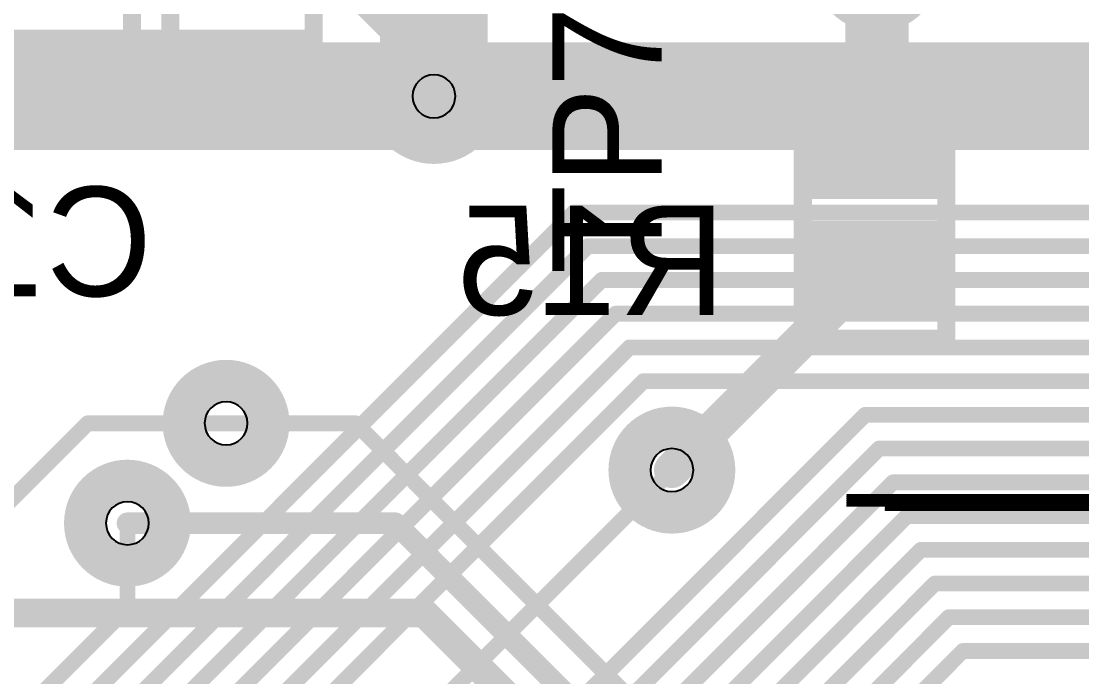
# Model space of a CAD drawing. Extents: x 0.11 to 5.41, y 1.37 to 6.94.
# Drawn here: x 2.863 to 3.446, y 6.076 to 6.436 of the extents above; entities that cross this region are included whole.
import ezdxf

# ---------------------------------------------------------------- set-up
doc = ezdxf.new("R2010")
doc.units = 0
doc.layers.get('0').update_dxf_attribs({"linetype": 'CONTINUOUS'})
for name, color, linetype in [('BOTTOMLAYER', 5, 'CONTINUOUS'), ('BOTTOMOVERLAY', 54, 'CONTINUOUS'), ('BOTTOMPASTE', 16, 'CONTINUOUS'), ('BOTTOMSOLDER', 6, 'CONTINUOUS'), ('DRILLDRAWING', 1, 'CONTINUOUS'), ('MULTILAYER', 9, 'CONTINUOUS'), ('TOPLAYER', 1, 'CONTINUOUS'), ('TOPOVERLAY', 2, 'CONTINUOUS'), ('TOPSOLDER', 216, 'CONTINUOUS')]:
    doc.layers.add(name, color=color, linetype=linetype)

# ---------------------------------------------------------------- blocks, each defined once
blk = doc.blocks.new('TEST_POINT_THT_27')
at = {"layer": 'BOTTOMLAYER', "const_width": 0.00787}
blk.add_lwpolyline([(-0.01575, 0, 1), (0.01575, 0, 1)], format="xyb", close=True, dxfattribs=at)
at = {"layer": 'BOTTOMSOLDER', "const_width": 0.01772}
blk.add_lwpolyline([(-0.02067, 0, 1), (0.02067, 0, 1)], format="xyb", close=True, dxfattribs=at)
at = {"layer": 'DRILLDRAWING'}
blk.add_lwpolyline([(-0.01181, 0, 1), (0.01181, 0, 1)], format="xyb", close=True, dxfattribs=at)
at = {"layer": 'MULTILAYER', "const_width": 0.00787}
blk.add_lwpolyline([(-0.01575, 0, 1), (0.01575, 0, 1)], format="xyb", close=True, dxfattribs=at)
at = {"layer": 'TOPLAYER', "const_width": 0.00787}
blk.add_lwpolyline([(-0.01575, 0, 1), (0.01575, 0, 1)], format="xyb", close=True, dxfattribs=at)
at = {"layer": 'TOPOVERLAY'}
for points, const_width in [([(0.03319, 0, 1), (-0.03319, 0, 1)], 0.00787), ([(-0.03516, 0, 1), (-0.03122, 0, 1)], 0.00394), ([(0.03122, 0, 1), (0.03516, 0, 1)], 0.00394)]:
    blk.add_lwpolyline(points, format="xyb", close=True, dxfattribs=dict(at, const_width=const_width))
at = {"layer": 'TOPSOLDER', "const_width": 0.01772}
blk.add_lwpolyline([(-0.02067, 0, 1), (0.02067, 0, 1)], format="xyb", close=True, dxfattribs=at)
blk = doc.blocks.new('0805__2012__P_______B_52')
at = {"layer": 'BOTTOMLAYER'}
for points, const_width in [([(-0.00787, 0.02559), (-0.00787, -0.02559)], 0.01575), ([(0.00787, 0.02559), (0.00787, -0.02559)], 0.01575), ([(0.05512, 0.02559), (0.05512, -0.02559)], 0.01575), ([(0.07087, 0.02559), (0.07087, -0.02559)], 0.01575), ([(-0.01575, 0.0128), (0.01575, 0.0128)], 0.02559), ([(0.04724, 0.0128), (0.07874, 0.0128)], 0.02559), ([(-0.01575, -0.0128), (0.01575, -0.0128)], 0.02559), ([(0.04724, -0.0128), (0.07874, -0.0128)], 0.02559)]:
    blk.add_lwpolyline(points, dxfattribs=dict(at, const_width=const_width))
at = {"layer": 'BOTTOMLAYER', "const_width": 0.01575}
for points in [[(-0.00787, 0, 1), (0.00787, 0, 1)], [(0.05512, 0, 1), (0.07087, 0, 1)]]:
    blk.add_lwpolyline(points, format="xyb", close=True, dxfattribs=at)
at = {"layer": 'BOTTOMOVERLAY', "const_width": 0.01}
for points in [[(-0.03937, 0.03937), (0.09843, 0.03937)], [(-0.03937, 0.03937), (-0.03937, -0.03937)], [(0.09843, 0.03937), (0.09843, -0.03937)], [(-0.03937, -0.03937), (0.09843, -0.03937)], [(-0.03937, -0.03937), (-0.0315, -0.03937)]]:
    blk.add_lwpolyline(points, dxfattribs=at)
at = {"layer": 'BOTTOMOVERLAY', "const_width": 0.005}
for points in [[(-0.04187, 0.03937, 1), (-0.03687, 0.03937, 1)], [(-0.04187, 0.03937, 1), (-0.03687, 0.03937, 1)], [(0.09593, 0.03937, 1), (0.10093, 0.03937, 1)], [(0.09593, 0.03937, 1), (0.10093, 0.03937, 1)], [(-0.04187, -0.03937, 1), (-0.03687, -0.03937, 1)], [(-0.04187, -0.03937, 1), (-0.03687, -0.03937, 1)], [(-0.04187, -0.03937, 1), (-0.03687, -0.03937, 1)], [(-0.034, -0.03937, 1), (-0.029, -0.03937, 1)], [(0.09593, -0.03937, 1), (0.10093, -0.03937, 1)], [(0.09593, -0.03937, 1), (0.10093, -0.03937, 1)]]:
    blk.add_lwpolyline(points, format="xyb", close=True, dxfattribs=at)
at = {"layer": 'BOTTOMPASTE'}
for points, const_width in [([(-0.00787, 0.02559), (-0.00787, -0.02559)], 0.01575), ([(0.00787, 0.02559), (0.00787, -0.02559)], 0.01575), ([(0.05512, 0.02559), (0.05512, -0.02559)], 0.01575), ([(0.07087, 0.02559), (0.07087, -0.02559)], 0.01575), ([(-0.01575, 0.0128), (0.01575, 0.0128)], 0.02559), ([(0.04724, 0.0128), (0.07874, 0.0128)], 0.02559), ([(-0.01575, -0.0128), (0.01575, -0.0128)], 0.02559), ([(0.04724, -0.0128), (0.07874, -0.0128)], 0.02559)]:
    blk.add_lwpolyline(points, dxfattribs=dict(at, const_width=const_width))
at = {"layer": 'BOTTOMPASTE', "const_width": 0.01575}
for points in [[(-0.00787, 0, 1), (0.00787, 0, 1)], [(0.05512, 0, 1), (0.07087, 0, 1)]]:
    blk.add_lwpolyline(points, format="xyb", close=True, dxfattribs=at)
at = {"layer": 'BOTTOMSOLDER'}
for points, const_width in [([(-0.0128, 0.03543), (-0.0128, -0.03543)], 0.02559), ([(0.0128, 0.03543), (0.0128, -0.03543)], 0.02559), ([(0.0502, 0.03543), (0.0502, -0.03543)], 0.02559), ([(0.07579, 0.03543), (0.07579, -0.03543)], 0.02559), ([(-0.02559, 0.01772), (0.02559, 0.01772)], 0.03543), ([(0.0374, 0.01772), (0.08858, 0.01772)], 0.03543), ([(-0.02559, -0.01772), (0.02559, -0.01772)], 0.03543), ([(0.0374, -0.01772), (0.08858, -0.01772)], 0.03543)]:
    blk.add_lwpolyline(points, dxfattribs=dict(at, const_width=const_width))
at = {"layer": 'BOTTOMSOLDER', "const_width": 0.02559}
for points in [[(-0.0128, 0, 1), (0.0128, 0, 1)], [(0.0502, 0, 1), (0.07579, 0, 1)]]:
    blk.add_lwpolyline(points, format="xyb", close=True, dxfattribs=at)
blk = doc.blocks.new('0805__2012__P_______B_83')
at = {"layer": 'BOTTOMLAYER'}
for points, const_width in [([(-0.00787, 0.02559), (-0.00787, -0.02559)], 0.01575), ([(0.00787, 0.02559), (0.00787, -0.02559)], 0.01575), ([(0.05512, 0.02559), (0.05512, -0.02559)], 0.01575), ([(0.07087, 0.02559), (0.07087, -0.02559)], 0.01575), ([(-0.01575, 0.0128), (0.01575, 0.0128)], 0.02559), ([(0.04724, 0.0128), (0.07874, 0.0128)], 0.02559), ([(-0.01575, -0.0128), (0.01575, -0.0128)], 0.02559), ([(0.04724, -0.0128), (0.07874, -0.0128)], 0.02559)]:
    blk.add_lwpolyline(points, dxfattribs=dict(at, const_width=const_width))
at = {"layer": 'BOTTOMLAYER', "const_width": 0.01575}
for points in [[(-0.00787, 0, 1), (0.00787, 0, 1)], [(0.05512, 0, 1), (0.07087, 0, 1)]]:
    blk.add_lwpolyline(points, format="xyb", close=True, dxfattribs=at)
at = {"layer": 'BOTTOMOVERLAY', "const_width": 0.01}
for points in [[(0.09843, 0.03937), (-0.03937, 0.03937)], [(-0.03937, -0.03937), (-0.03937, 0.03937)], [(0.09843, -0.03937), (0.09843, 0.03937)], [(0.09843, -0.03937), (-0.03937, -0.03937)], [(-0.0315, -0.03937), (-0.03937, -0.03937)]]:
    blk.add_lwpolyline(points, dxfattribs=at)
at = {"layer": 'BOTTOMOVERLAY', "const_width": 0.005}
for points in [[(-0.04187, 0.03937, 1), (-0.03687, 0.03937, 1)], [(-0.04187, 0.03937, 1), (-0.03687, 0.03937, 1)], [(0.09593, 0.03937, 1), (0.10093, 0.03937, 1)], [(0.09593, 0.03937, 1), (0.10093, 0.03937, 1)], [(-0.04187, -0.03937, 1), (-0.03687, -0.03937, 1)], [(-0.04187, -0.03937, 1), (-0.03687, -0.03937, 1)], [(-0.04187, -0.03937, 1), (-0.03687, -0.03937, 1)], [(-0.034, -0.03937, 1), (-0.029, -0.03937, 1)], [(0.09593, -0.03937, 1), (0.10093, -0.03937, 1)], [(0.09593, -0.03937, 1), (0.10093, -0.03937, 1)]]:
    blk.add_lwpolyline(points, format="xyb", close=True, dxfattribs=at)
at = {"layer": 'BOTTOMPASTE'}
for points, const_width in [([(-0.00787, 0.02559), (-0.00787, -0.02559)], 0.01575), ([(0.00787, 0.02559), (0.00787, -0.02559)], 0.01575), ([(0.05512, 0.02559), (0.05512, -0.02559)], 0.01575), ([(0.07087, 0.02559), (0.07087, -0.02559)], 0.01575), ([(-0.01575, 0.0128), (0.01575, 0.0128)], 0.02559), ([(0.04724, 0.0128), (0.07874, 0.0128)], 0.02559), ([(-0.01575, -0.0128), (0.01575, -0.0128)], 0.02559), ([(0.04724, -0.0128), (0.07874, -0.0128)], 0.02559)]:
    blk.add_lwpolyline(points, dxfattribs=dict(at, const_width=const_width))
at = {"layer": 'BOTTOMPASTE', "const_width": 0.01575}
for points in [[(-0.00787, 0, 1), (0.00787, 0, 1)], [(0.05512, 0, 1), (0.07087, 0, 1)]]:
    blk.add_lwpolyline(points, format="xyb", close=True, dxfattribs=at)
at = {"layer": 'BOTTOMSOLDER'}
for points, const_width in [([(-0.0128, 0.03543), (-0.0128, -0.03543)], 0.02559), ([(0.0128, 0.03543), (0.0128, -0.03543)], 0.02559), ([(0.0502, 0.03543), (0.0502, -0.03543)], 0.02559), ([(0.07579, 0.03543), (0.07579, -0.03543)], 0.02559), ([(-0.02559, 0.01772), (0.02559, 0.01772)], 0.03543), ([(0.0374, 0.01772), (0.08858, 0.01772)], 0.03543), ([(-0.02559, -0.01772), (0.02559, -0.01772)], 0.03543), ([(0.0374, -0.01772), (0.08858, -0.01772)], 0.03543)]:
    blk.add_lwpolyline(points, dxfattribs=dict(at, const_width=const_width))
at = {"layer": 'BOTTOMSOLDER', "const_width": 0.02559}
for points in [[(-0.0128, 0, 1), (0.0128, 0, 1)], [(0.0502, 0, 1), (0.07579, 0, 1)]]:
    blk.add_lwpolyline(points, format="xyb", close=True, dxfattribs=at)
blk = doc.blocks.new('0805__2012__P_______B_84')
at = {"layer": 'BOTTOMLAYER'}
for points, const_width in [([(-0.00787, 0.02559), (-0.00787, -0.02559)], 0.01575), ([(0.00787, 0.02559), (0.00787, -0.02559)], 0.01575), ([(0.05512, 0.02559), (0.05512, -0.02559)], 0.01575), ([(0.07087, 0.02559), (0.07087, -0.02559)], 0.01575), ([(-0.01575, 0.0128), (0.01575, 0.0128)], 0.02559), ([(0.04724, 0.0128), (0.07874, 0.0128)], 0.02559), ([(-0.01575, -0.0128), (0.01575, -0.0128)], 0.02559), ([(0.04724, -0.0128), (0.07874, -0.0128)], 0.02559)]:
    blk.add_lwpolyline(points, dxfattribs=dict(at, const_width=const_width))
at = {"layer": 'BOTTOMLAYER', "const_width": 0.01575}
for points in [[(-0.00787, 0, 1), (0.00787, 0, 1)], [(0.05512, 0, 1), (0.07087, 0, 1)]]:
    blk.add_lwpolyline(points, format="xyb", close=True, dxfattribs=at)
at = {"layer": 'BOTTOMOVERLAY', "const_width": 0.01}
for points in [[(0.09843, 0.03937), (-0.03937, 0.03937)], [(-0.03937, -0.03937), (-0.03937, 0.03937)], [(0.09843, -0.03937), (0.09843, 0.03937)], [(0.09843, -0.03937), (-0.03937, -0.03937)], [(-0.0315, -0.03937), (-0.03937, -0.03937)]]:
    blk.add_lwpolyline(points, dxfattribs=at)
at = {"layer": 'BOTTOMOVERLAY', "const_width": 0.005}
for points in [[(-0.04187, 0.03937, 1), (-0.03687, 0.03937, 1)], [(-0.04187, 0.03937, 1), (-0.03687, 0.03937, 1)], [(0.09593, 0.03937, 1), (0.10093, 0.03937, 1)], [(0.09593, 0.03937, 1), (0.10093, 0.03937, 1)], [(-0.04187, -0.03937, 1), (-0.03687, -0.03937, 1)], [(-0.04187, -0.03937, 1), (-0.03687, -0.03937, 1)], [(-0.04187, -0.03937, 1), (-0.03687, -0.03937, 1)], [(-0.034, -0.03937, 1), (-0.029, -0.03937, 1)], [(0.09593, -0.03937, 1), (0.10093, -0.03937, 1)], [(0.09593, -0.03937, 1), (0.10093, -0.03937, 1)]]:
    blk.add_lwpolyline(points, format="xyb", close=True, dxfattribs=at)
at = {"layer": 'BOTTOMPASTE'}
for points, const_width in [([(-0.00787, 0.02559), (-0.00787, -0.02559)], 0.01575), ([(0.00787, 0.02559), (0.00787, -0.02559)], 0.01575), ([(0.05512, 0.02559), (0.05512, -0.02559)], 0.01575), ([(0.07087, 0.02559), (0.07087, -0.02559)], 0.01575), ([(-0.01575, 0.0128), (0.01575, 0.0128)], 0.02559), ([(0.04724, 0.0128), (0.07874, 0.0128)], 0.02559), ([(-0.01575, -0.0128), (0.01575, -0.0128)], 0.02559), ([(0.04724, -0.0128), (0.07874, -0.0128)], 0.02559)]:
    blk.add_lwpolyline(points, dxfattribs=dict(at, const_width=const_width))
at = {"layer": 'BOTTOMPASTE', "const_width": 0.01575}
for points in [[(-0.00787, 0, 1), (0.00787, 0, 1)], [(0.05512, 0, 1), (0.07087, 0, 1)]]:
    blk.add_lwpolyline(points, format="xyb", close=True, dxfattribs=at)
at = {"layer": 'BOTTOMSOLDER'}
for points, const_width in [([(-0.0128, 0.03543), (-0.0128, -0.03543)], 0.02559), ([(0.0128, 0.03543), (0.0128, -0.03543)], 0.02559), ([(0.0502, 0.03543), (0.0502, -0.03543)], 0.02559), ([(0.07579, 0.03543), (0.07579, -0.03543)], 0.02559), ([(-0.02559, 0.01772), (0.02559, 0.01772)], 0.03543), ([(0.0374, 0.01772), (0.08858, 0.01772)], 0.03543), ([(-0.02559, -0.01772), (0.02559, -0.01772)], 0.03543), ([(0.0374, -0.01772), (0.08858, -0.01772)], 0.03543)]:
    blk.add_lwpolyline(points, dxfattribs=dict(at, const_width=const_width))
at = {"layer": 'BOTTOMSOLDER', "const_width": 0.02559}
for points in [[(-0.0128, 0, 1), (0.0128, 0, 1)], [(0.0502, 0, 1), (0.07579, 0, 1)]]:
    blk.add_lwpolyline(points, format="xyb", close=True, dxfattribs=at)

msp = doc.modelspace()

# ---------------------------------------------------------------- linework, layer by layer
at = {"layer": 'BOTTOMLAYER'}
for points, const_width in [([(3.045, 6.485), (3.09, 6.44)], 0.05906), ([(3.33335, 6.36421), (3.33335, 6.4652)], 0.03465), ([(3.09, 6.395), (3.09, 6.44)], 0.05906), ([(2.785, 6.40602), (2.88481, 6.40602)], 0.05118), ([(2.88481, 6.40602), (2.98462, 6.40602)], 0.05118), ([(3.33335, 6.36028), (3.33335, 6.36421)], 0.03465), ([(3.22071, 6.18988), (3.33205, 6.30122)], 0.01969), ([(2.97587, 6.21555), (3.04697, 6.21555)], 0.00866), ([(3.04697, 6.21555), (3.28504, 5.97747)], 0.00866), ([(2.92169, 6.16075), (3.06884, 6.16075)], 0.01181), ([(3.06884, 6.16075), (3.38829, 5.8413)], 0.01181), ([(2.68197, 6.11146), (3.08472, 6.11146)], 0.01575), ([(3.08472, 6.11146), (3.38122, 5.81496)], 0.01575)]:
    msp.add_lwpolyline(points, dxfattribs=dict(at, const_width=const_width))
for points, const_width in [([(3.07524, 6.44, 1), (3.10476, 6.44, 1)], 0.02953), ([(3.07524, 6.44, 1), (3.10476, 6.44, 1)], 0.02953), ([(2.87201, 6.40602, 1), (2.8976, 6.40602, 1)], 0.02559), ([(2.87201, 6.40602, 1), (2.8976, 6.40602, 1)], 0.02559), ([(2.97182, 6.40602, 1), (2.99741, 6.40602, 1)], 0.02559), ([(3.07524, 6.395, 1), (3.10476, 6.395, 1)], 0.02953), ([(3.32469, 6.36421, 1), (3.34201, 6.36421, 1)], 0.01732), ([(3.32469, 6.36421, 1), (3.34201, 6.36421, 1)], 0.01732), ([(3.32469, 6.36028, 1), (3.34201, 6.36028, 1)], 0.01732), ([(3.32713, 6.30122, 1), (3.33697, 6.30122, 1)], 0.00984), ([(2.95746, 6.21555, 1), (2.99427, 6.21555, 1)], 0.01319), ([(2.9737, 6.21555, 1), (2.97803, 6.21555, 1)], 0.00433), ([(3.0448, 6.21555, 1), (3.04913, 6.21555, 1)], 0.00433), ([(3.0448, 6.21555, 1), (3.04913, 6.21555, 1)], 0.00433), ([(3.2023, 6.18988, 1), (3.23911, 6.18988, 1)], 0.01319), ([(3.21579, 6.18988, 1), (3.22563, 6.18988, 1)], 0.00984), ([(2.90329, 6.16075, 1), (2.9401, 6.16075, 1)], 0.01319), ([(2.91874, 6.16075, 1), (2.92465, 6.16075, 1)], 0.00591), ([(3.06589, 6.16075, 1), (3.07179, 6.16075, 1)], 0.00591), ([(3.06589, 6.16075, 1), (3.07179, 6.16075, 1)], 0.00591), ([(3.08079, 6.11146, 1), (3.08866, 6.11146, 1)], 0.00787), ([(3.08079, 6.11146, 1), (3.08866, 6.11146, 1)], 0.00787)]:
    msp.add_lwpolyline(points, format="xyb", close=True, dxfattribs=dict(at, const_width=const_width))
at = {"layer": 'BOTTOMOVERLAY', "const_width": 0.001}
for points in [[(3.33806, 6.174), (3.73606, 6.174)], [(3.33806, 6.173), (3.50606, 6.173)], [(3.33806, 6.172), (3.50606, 6.172)], [(3.33806, 6.171), (3.50606, 6.171)], [(3.33806, 6.17), (3.50606, 6.17)], [(3.33806, 6.169), (3.50606, 6.169)], [(3.33806, 6.168), (3.50606, 6.168)]]:
    msp.add_lwpolyline(points, dxfattribs=at)
at = {"layer": 'BOTTOMOVERLAY', "const_width": 0.0005}
for points in [[(3.33781, 6.174, 1), (3.33831, 6.174, 1)], [(3.33781, 6.173, 1), (3.33831, 6.173, 1)], [(3.33781, 6.172, 1), (3.33831, 6.172, 1)], [(3.33781, 6.171, 1), (3.33831, 6.171, 1)], [(3.33781, 6.17, 1), (3.33831, 6.17, 1)], [(3.33781, 6.169, 1), (3.33831, 6.169, 1)], [(3.33781, 6.168, 1), (3.33831, 6.168, 1)]]:
    msp.add_lwpolyline(points, format="xyb", close=True, dxfattribs=at)
at = {"layer": 'BOTTOMSOLDER', "const_width": 0.02303}
for points in [[(3.31002, 6.4652, 1), (3.35667, 6.4652, 1)], [(2.95254, 6.21555, 1), (2.99919, 6.21555, 1)], [(3.19738, 6.18988, 1), (3.24404, 6.18988, 1)], [(2.89837, 6.16075, 1), (2.94502, 6.16075, 1)]]:
    msp.add_lwpolyline(points, format="xyb", close=True, dxfattribs=at)
at = {"layer": 'DRILLDRAWING'}
for points in [[(2.96406, 6.21555, 1), (2.98768, 6.21555, 1)], [(3.2089, 6.18988, 1), (3.23252, 6.18988, 1)], [(2.90988, 6.16075, 1), (2.9335, 6.16075, 1)]]:
    msp.add_lwpolyline(points, format="xyb", close=True, dxfattribs=at)
at = {"layer": 'MULTILAYER', "const_width": 0.01319}
for points in [[(2.95746, 6.21555, 1), (2.99427, 6.21555, 1)], [(3.2023, 6.18988, 1), (3.23911, 6.18988, 1)], [(2.90329, 6.16075, 1), (2.9401, 6.16075, 1)]]:
    msp.add_lwpolyline(points, format="xyb", close=True, dxfattribs=at)
at = {"layer": 'TOPLAYER'}
for points, const_width in [([(2.78815, 6.395), (3.09, 6.395)], 0.05906), ([(3.09, 6.395), (3.55953, 6.395)], 0.05906), ([(2.8878, 6.05224), (3.16677, 6.33121)], 0.00866), ([(3.16677, 6.33121), (4.79219, 6.33121)], 0.00866), ([(2.9063, 6.04458), (3.17443, 6.31271)], 0.00866), ([(3.17443, 6.31271), (4.78453, 6.31271)], 0.00866), ([(2.9248, 6.03691), (3.18209, 6.29421)], 0.00866), ([(3.18209, 6.29421), (4.77686, 6.29421)], 0.00866), ([(2.94331, 6.02925), (3.18976, 6.2757)], 0.00866), ([(3.18976, 6.2757), (4.7692, 6.2757)], 0.00866), ([(2.96181, 6.02159), (3.19742, 6.2572)], 0.00866), ([(3.19742, 6.2572), (4.76153, 6.2572)], 0.00866), ([(2.98031, 6.01392), (3.20509, 6.23869)], 0.00866), ([(3.20509, 6.23869), (4.75387, 6.23869)], 0.00866), ([(3.01732, 5.91063), (3.32688, 6.22019)], 0.00866), ([(3.32688, 6.22019), (4.7462, 6.22019)], 0.00866), ([(2.77642, 6.09209), (2.89988, 6.21555)], 0.00866), ([(2.89988, 6.21555), (2.97587, 6.21555)], 0.00866), ([(3.03583, 5.90297), (3.33455, 6.20169)], 0.00866), ([(3.33455, 6.20169), (4.73854, 6.20169)], 0.00866), ([(2.99882, 5.96799), (3.22071, 6.18988)], 0.00866), ([(3.13776, 5.97873), (3.34221, 6.18318)], 0.00866), ([(3.34221, 6.18318), (4.73088, 6.18318)], 0.00866), ([(3.15885, 5.97365), (3.34988, 6.16468)], 0.00866), ([(3.34988, 6.16468), (4.72321, 6.16468)], 0.00866), ([(2.92169, 6.11433), (2.92169, 6.16075)], 0.00866), ([(3.17854, 5.96717), (3.35754, 6.14618)], 0.00866), ([(3.35754, 6.14618), (4.71555, 6.14618)], 0.00866), ([(3.19822, 5.96069), (3.36521, 6.12767)], 0.00866), ([(3.36521, 6.12767), (4.70788, 6.12767)], 0.00866), ([(2.86929, 6.06193), (2.92169, 6.11433)], 0.00866), ([(3.21791, 5.9542), (3.37287, 6.10917)], 0.00866), ([(3.37287, 6.10917), (4.70022, 6.10917)], 0.00866), ([(3.23759, 5.94772), (3.38054, 6.09066)], 0.00866), ([(3.38054, 6.09066), (4.69255, 6.09066)], 0.00866)]:
    msp.add_lwpolyline(points, dxfattribs=dict(at, const_width=const_width))
for points, const_width in [([(3.07524, 6.395, 1), (3.10476, 6.395, 1)], 0.02953), ([(3.07524, 6.395, 1), (3.10476, 6.395, 1)], 0.02953), ([(3.1646, 6.33121, 1), (3.16893, 6.33121, 1)], 0.00433), ([(3.1646, 6.33121, 1), (3.16893, 6.33121, 1)], 0.00433), ([(3.17226, 6.31271, 1), (3.1766, 6.31271, 1)], 0.00433), ([(3.17226, 6.31271, 1), (3.1766, 6.31271, 1)], 0.00433), ([(3.17993, 6.29421, 1), (3.18426, 6.29421, 1)], 0.00433), ([(3.17993, 6.29421, 1), (3.18426, 6.29421, 1)], 0.00433), ([(3.18759, 6.2757, 1), (3.19192, 6.2757, 1)], 0.00433), ([(3.18759, 6.2757, 1), (3.19192, 6.2757, 1)], 0.00433), ([(3.19526, 6.2572, 1), (3.19959, 6.2572, 1)], 0.00433), ([(3.19526, 6.2572, 1), (3.19959, 6.2572, 1)], 0.00433), ([(2.95746, 6.21555, 1), (2.99427, 6.21555, 1)], 0.01319), ([(3.20292, 6.23869, 1), (3.20725, 6.23869, 1)], 0.00433), ([(3.20292, 6.23869, 1), (3.20725, 6.23869, 1)], 0.00433), ([(3.32472, 6.22019, 1), (3.32905, 6.22019, 1)], 0.00433), ([(3.32472, 6.22019, 1), (3.32905, 6.22019, 1)], 0.00433), ([(2.89772, 6.21555, 1), (2.90205, 6.21555, 1)], 0.00433), ([(2.89772, 6.21555, 1), (2.90205, 6.21555, 1)], 0.00433), ([(2.9737, 6.21555, 1), (2.97803, 6.21555, 1)], 0.00433), ([(3.2023, 6.18988, 1), (3.23911, 6.18988, 1)], 0.01319), ([(3.33238, 6.20169, 1), (3.33671, 6.20169, 1)], 0.00433), ([(3.33238, 6.20169, 1), (3.33671, 6.20169, 1)], 0.00433), ([(3.21854, 6.18988, 1), (3.22287, 6.18988, 1)], 0.00433), ([(3.34005, 6.18318, 1), (3.34438, 6.18318, 1)], 0.00433), ([(3.34005, 6.18318, 1), (3.34438, 6.18318, 1)], 0.00433), ([(2.90329, 6.16075, 1), (2.9401, 6.16075, 1)], 0.01319), ([(3.34771, 6.16468, 1), (3.35204, 6.16468, 1)], 0.00433), ([(3.34771, 6.16468, 1), (3.35204, 6.16468, 1)], 0.00433), ([(2.91953, 6.16075, 1), (2.92386, 6.16075, 1)], 0.00433), ([(3.35538, 6.14618, 1), (3.35971, 6.14618, 1)], 0.00433), ([(3.35538, 6.14618, 1), (3.35971, 6.14618, 1)], 0.00433), ([(3.36304, 6.12767, 1), (3.36737, 6.12767, 1)], 0.00433), ([(3.36304, 6.12767, 1), (3.36737, 6.12767, 1)], 0.00433), ([(2.91953, 6.11433, 1), (2.92386, 6.11433, 1)], 0.00433), ([(2.91953, 6.11433, 1), (2.92386, 6.11433, 1)], 0.00433), ([(3.37071, 6.10917, 1), (3.37504, 6.10917, 1)], 0.00433), ([(3.37071, 6.10917, 1), (3.37504, 6.10917, 1)], 0.00433), ([(3.37837, 6.09066, 1), (3.3827, 6.09066, 1)], 0.00433), ([(3.37837, 6.09066, 1), (3.3827, 6.09066, 1)], 0.00433)]:
    msp.add_lwpolyline(points, format="xyb", close=True, dxfattribs=dict(at, const_width=const_width))
at = {"layer": 'TOPOVERLAY', "const_width": 0.001}
for points in [[(3.31694, 6.17627), (3.54694, 6.17627)], [(3.31694, 6.17527), (3.48494, 6.17527)], [(3.31694, 6.17427), (3.48494, 6.17427)], [(3.31694, 6.17327), (3.48494, 6.17327)], [(3.31694, 6.17227), (3.48494, 6.17227)], [(3.31694, 6.17127), (3.48494, 6.17127)], [(3.31694, 6.17027), (3.48494, 6.17027)]]:
    msp.add_lwpolyline(points, dxfattribs=at)
at = {"layer": 'TOPOVERLAY', "const_width": 0.0005}
for points in [[(3.31669, 6.17627, 1), (3.31719, 6.17627, 1)], [(3.31669, 6.17527, 1), (3.31719, 6.17527, 1)], [(3.31669, 6.17427, 1), (3.31719, 6.17427, 1)], [(3.31669, 6.17327, 1), (3.31719, 6.17327, 1)], [(3.31669, 6.17227, 1), (3.31719, 6.17227, 1)], [(3.31669, 6.17127, 1), (3.31719, 6.17127, 1)], [(3.31669, 6.17027, 1), (3.31719, 6.17027, 1)]]:
    msp.add_lwpolyline(points, format="xyb", close=True, dxfattribs=at)
at = {"layer": 'TOPSOLDER', "const_width": 0.02303}
for points in [[(3.31002, 6.4652, 1), (3.35667, 6.4652, 1)], [(2.95254, 6.21555, 1), (2.99919, 6.21555, 1)], [(3.19738, 6.18988, 1), (3.24404, 6.18988, 1)], [(2.89837, 6.16075, 1), (2.94502, 6.16075, 1)]]:
    msp.add_lwpolyline(points, format="xyb", close=True, dxfattribs=at)

# ---------------------------------------------------------------- block references
for name, p, rotation in [('0805__2012__P_______B_84', (2.88481, 6.46901), 270), ('0805__2012__P_______B_83', (2.98462, 6.46901), 270), ('0805__2012__P_______B_52', (3.33205, 6.30122), 90)]:
    msp.add_blockref(name, p, dxfattribs=dict(rotation=rotation))
msp.add_blockref('TEST_POINT_THT_27', (3.09, 6.395))

# ---------------------------------------------------------------- texts
at = {"layer": 'BOTTOMOVERLAY', "text_generation_flag": 2}
for s, p in [('C16', (2.93528, 6.28531)), ('R15', (3.25, 6.275))]:
    msp.add_text(s, height=0.06, rotation=360, dxfattribs=at).set_placement(p)
at = {"layer": 'TOPOVERLAY'}
msp.add_text('TP7', height=0.06, rotation=90, dxfattribs=at).set_placement((3.21508, 6.29732))

doc.saveas('drawing.dxf')
